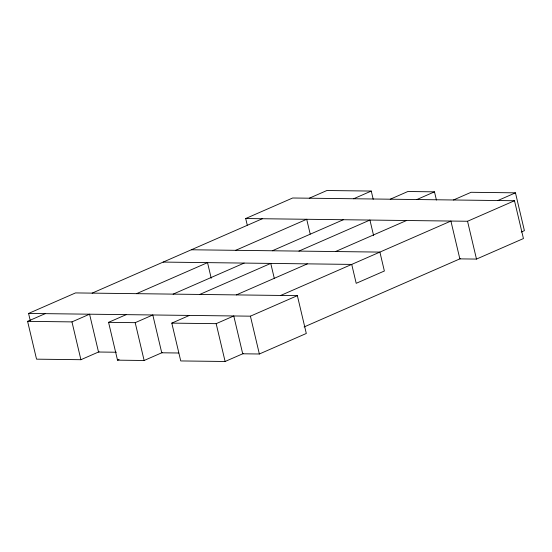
<?xml version="1.0" encoding="UTF-8"?>
<svg xmlns="http://www.w3.org/2000/svg" width="552" height="552" viewBox="0 0 552 552"><rect width="100%" height="100%" fill="white"/><g stroke="black" fill="none" stroke-linecap="round" stroke-linejoin="round"><path stroke-width="0.83" d="M30.319 320.843L28.566 313.446L75.514 292.919L297.362 295.651L306.305 333.47L259.357 353.998L242.714 353.791L233.772 315.972L216.17 323.665L171.803 323.12L180.739 360.939L225.112 361.484L243.273 353.549M247.255 225.106L245.695 218.53L292.643 198.002L514.492 200.735L523.434 238.554L476.486 259.081L459.851 258.874L450.908 221.055L280.72 295.444M99.07 351.769L80.909 359.711L36.542 359.166L27.6 321.347L45.202 313.646M92.15 293.126L262.338 218.73M309.286 198.209L326.887 190.516L371.261 191.061L373.2 199.279M27.6 321.347L71.967 321.892L89.576 314.192L98.518 352.017L116.389 352.238M136.523 293.671L207.531 262.635L211.223 278.256M235.697 250.318L306.705 219.275L310.203 234.076M353.653 198.754L371.261 191.061M162.302 352.549L144.134 360.49L117.514 360.159L108.571 322.34L126.18 314.647M173.128 294.126L244.136 263.083M272.302 250.767L343.309 219.73M390.257 199.21L407.866 191.51L434.486 191.841L436.432 200.059M108.571 322.34L135.199 322.672L152.8 314.971L161.743 352.79L178.765 353.004M199.748 294.451L270.756 263.407L274.254 278.208M298.922 251.098L369.93 220.055L373.628 235.676M416.877 199.534L434.486 191.841M171.803 323.12L189.405 315.427M236.353 294.899L307.36 263.863M335.526 251.546L406.534 220.51M453.482 199.983L471.091 192.289L515.458 192.834L524.4 230.653L521.24 232.033M117.514 360.159L119.094 359.469M497.856 200.535L515.458 192.834M28.566 313.446L250.415 316.172L297.362 295.651M245.695 218.53L467.544 221.255L514.492 200.735M304.076 326.963L460.437 258.619M191.33 249.773L379.9 252.091L384.371 271.004L356.199 283.314L351.727 264.408L163.157 262.083M467.544 221.255L476.486 259.081M250.415 316.172L259.357 353.998M216.17 323.665L225.112 361.484M135.199 322.672L144.134 360.49M71.967 321.892L80.909 359.711"/></g></svg>
